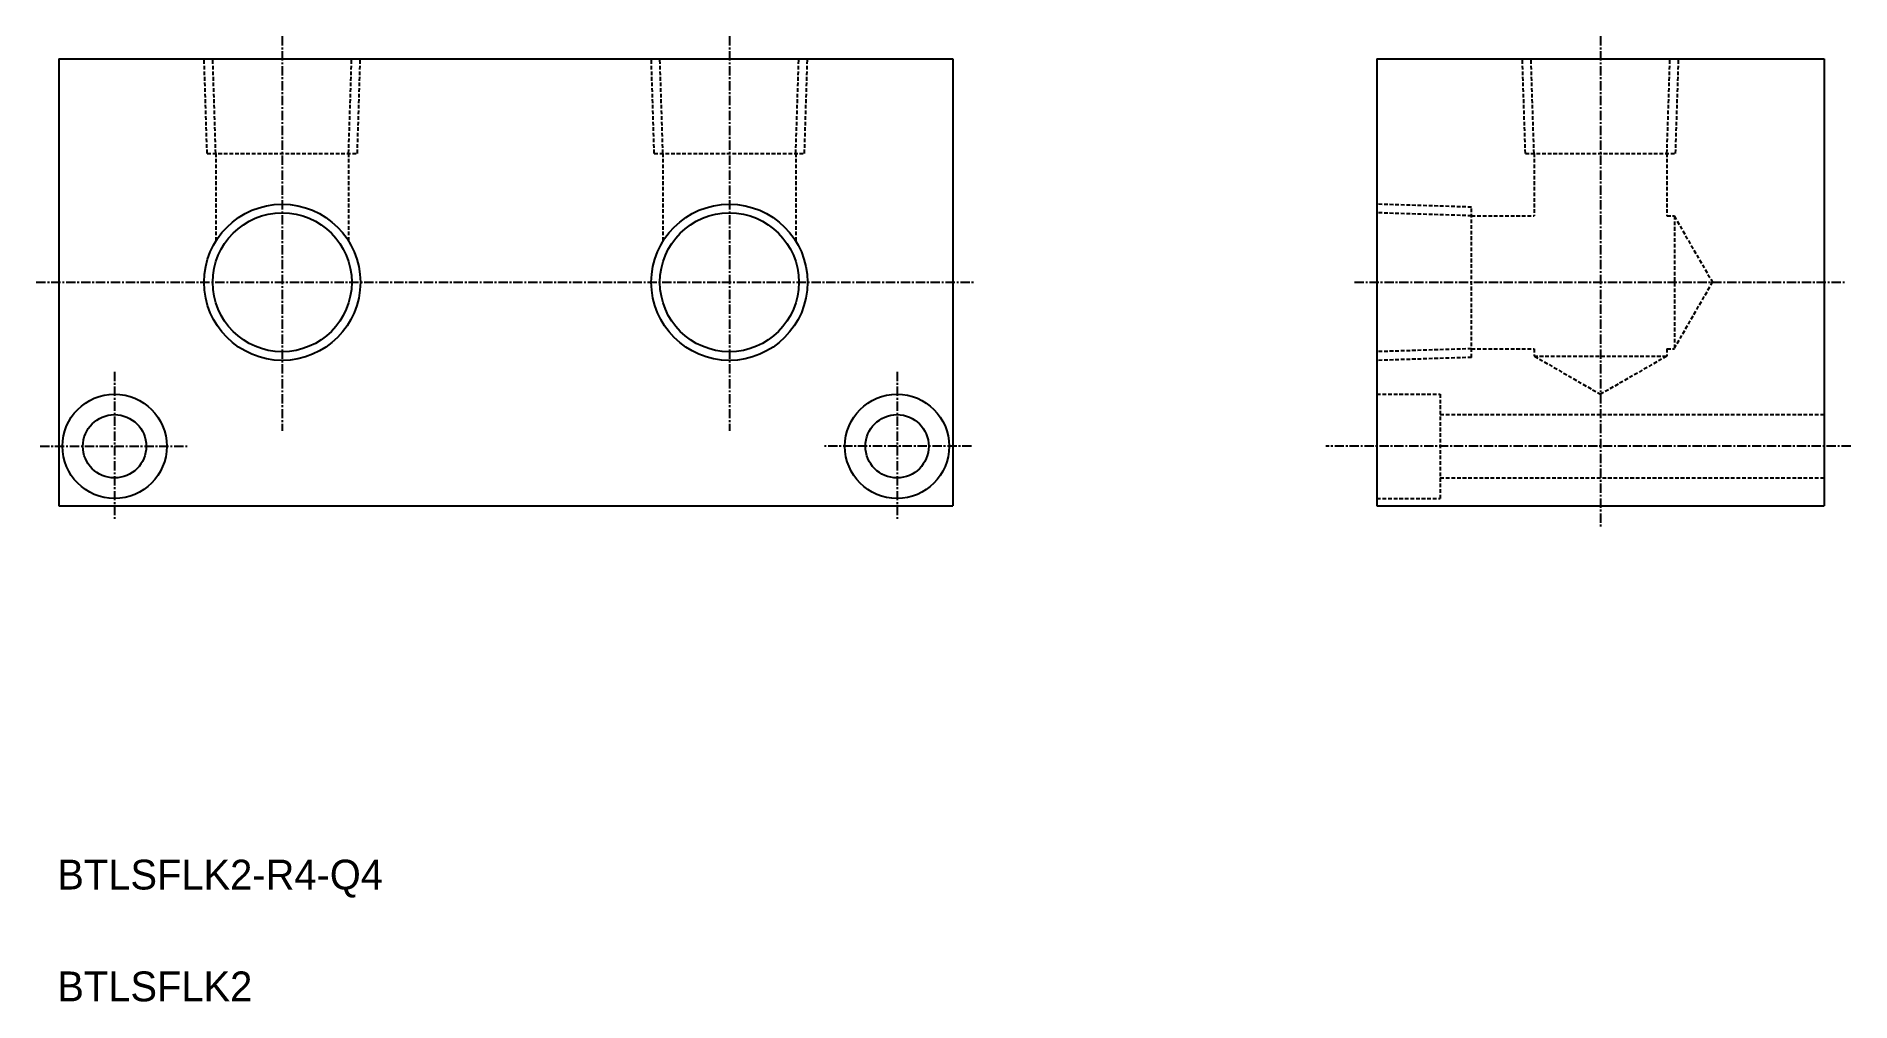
# Model space of a CAD drawing. Extents: x 67 to 311, y 94 to 223.
import ezdxf

# ---------------------------------------------------------------- set-up
doc = ezdxf.new("R2010")
doc.units = 0
doc.linetypes.add('CENTER', pattern=[2, 1.25, -0.25, 0.25, -0.25])
doc.linetypes.add('DASHED', pattern=[0.75, 0.5, -0.25])
doc.layers.get('0').update_dxf_attribs({"linetype": 'CONTINUOUS'})
doc.layers.add('CENTER', color=1, linetype='CENTER')

msp = doc.modelspace()

# ---------------------------------------------------------------- linework, layer by layer
at = {"color": 7, "linetype": 'CONTINUOUS'}
for p, q in [((70.19, 220.12), (190.19, 220.12)), ((70.19, 220.12), (70.19, 160.12)), ((190.19, 220.12), (190.19, 160.12)), ((247.08, 220.12), (307.08, 220.12)), ((247.08, 220.12), (247.08, 160.12)), ((307.08, 220.12), (307.08, 160.12)), ((70.19, 160.12), (190.19, 160.12)), ((247.08, 160.12), (307.08, 160.12))]:
    msp.add_line(p, q, dxfattribs=at)
at = {"color": 3, "linetype": 'DASHED'}
for p, q in [((90.11, 207.42), (89.71, 220.12)), ((91.27, 207.42), (90.87, 220.12)), ((109.1, 207.42), (109.5, 220.12)), ((110.27, 207.42), (110.66, 220.12)), ((150.11, 207.42), (149.71, 220.12)), ((151.27, 207.42), (150.87, 220.12)), ((169.1, 207.42), (169.5, 220.12)), ((170.27, 207.42), (170.66, 220.12)), ((267, 207.42), (266.6, 220.12)), ((268.16, 207.42), (267.76, 220.12)), ((286, 207.42), (286.4, 220.12)), ((287.16, 207.42), (287.56, 220.12)), ((90.11, 207.42), (110.27, 207.42)), ((91.27, 207.42), (91.27, 195.62)), ((109.1, 207.42), (109.1, 195.62)), ((150.11, 207.42), (170.27, 207.42)), ((151.27, 207.42), (151.27, 195.62)), ((169.1, 207.42), (169.1, 195.62)), ((267, 207.42), (287.16, 207.42)), ((268.16, 207.42), (268.16, 199.04)), ((286, 207.42), (286, 199.04)), ((259.78, 200.2), (247.08, 200.6)), ((259.78, 180.04), (259.78, 200.2)), ((259.78, 199.04), (247.08, 199.44)), ((259.78, 199.04), (268.16, 199.04)), ((286, 199.04), (287, 199.04)), ((287, 199.04), (287, 181.2)), ((287, 198.97), (292.11, 190.12)), ((287, 181.27), (292.11, 190.12)), ((259.78, 181.2), (247.08, 180.81)), ((259.78, 181.2), (268.16, 181.2)), ((268.16, 181.2), (268.16, 180.2)), ((268.16, 180.2), (286, 180.2)), ((268.23, 180.2), (277.08, 175.09)), ((285.93, 180.2), (277.08, 175.09)), ((286, 181.2), (286, 180.2)), ((286, 181.2), (287, 181.2)), ((259.78, 180.04), (247.08, 179.64)), ((247.08, 175.12), (255.58, 175.12)), ((255.58, 175.12), (255.58, 161.12)), ((255.58, 172.37), (307.08, 172.37)), ((255.58, 163.87), (307.08, 163.87)), ((247.08, 161.12), (255.58, 161.12))]:
    msp.add_line(p, q, dxfattribs=at)
at = {"color": 3}
for centre in [(100.19, 190.12), (160.19, 190.12)]:
    msp.add_circle(centre, 10.48, dxfattribs=at)
at = {"color": 7, "linetype": 'CONTINUOUS'}
for centre, radius in [((100.19, 190.12), 9.32), ((160.19, 190.12), 9.32), ((77.69, 168.12), 7), ((182.69, 168.12), 7), ((77.69, 168.12), 4.25), ((182.69, 168.12), 4.25)]:
    msp.add_circle(centre, radius, dxfattribs=at)
at = {"layer": 'CENTER', "color": 1, "linetype": 'CENTER'}
for p, q in [((100.19, 223.12), (100.19, 170.21)), ((160.19, 223.12), (160.19, 170.21)), ((277.08, 223.12), (277.08, 157.12)), ((67.19, 190.12), (193.19, 190.12)), ((244.08, 190.12), (310.08, 190.12)), ((77.69, 178.12), (77.69, 158.12)), ((182.69, 178.12), (182.69, 158.12)), ((67.69, 168.12), (87.69, 168.12)), ((192.69, 168.12), (172.69, 168.12)), ((310.66, 168.12), (240.22, 168.12))]:
    msp.add_line(p, q, dxfattribs=at)

# ---------------------------------------------------------------- texts
at = {"color": 7, "linetype": 'CONTINUOUS'}
for s, p in [('BTLSFLK2-R4-Q4', (70.01, 108.66)), ('BTLSFLK2', (70.01, 93.66))]:
    msp.add_text(s, height=4, dxfattribs=at).set_placement(p)

doc.saveas('drawing.dxf')
